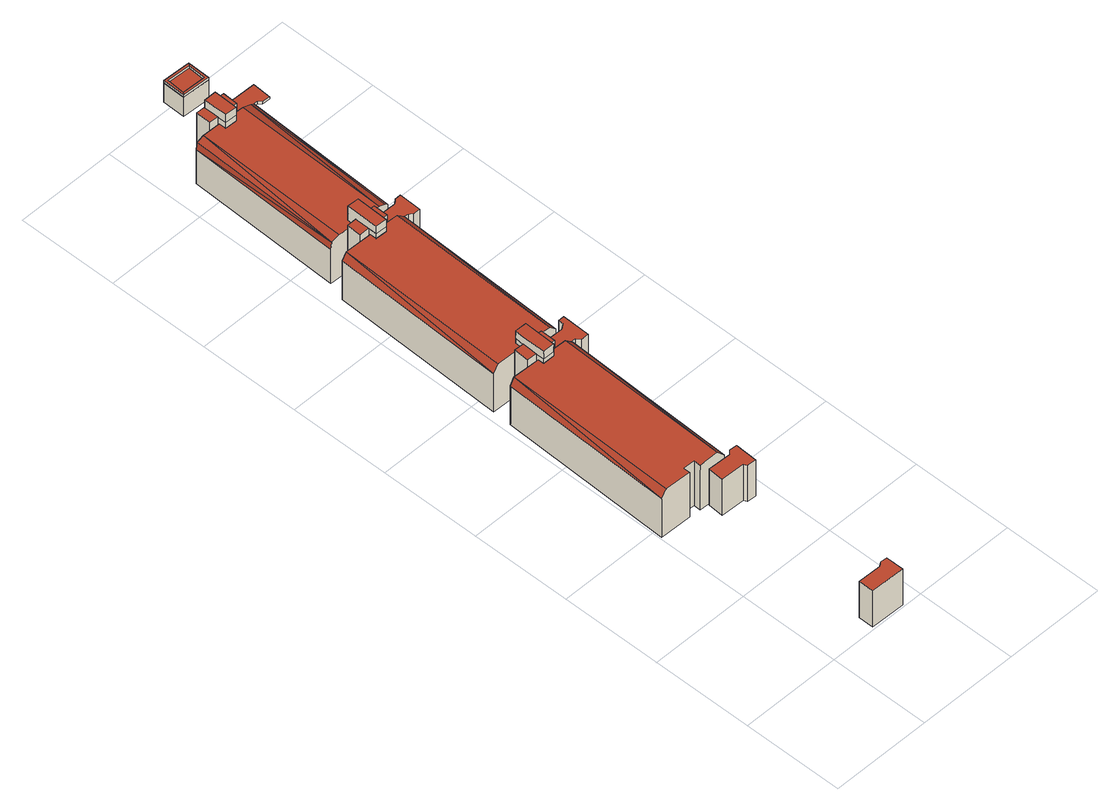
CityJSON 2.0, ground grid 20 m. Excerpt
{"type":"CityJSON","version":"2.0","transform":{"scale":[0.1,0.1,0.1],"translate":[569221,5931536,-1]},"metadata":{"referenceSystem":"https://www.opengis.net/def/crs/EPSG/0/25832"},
"CityObjects":{
"building1":{"type":"Building","attributes":{"Grundfläche 2D":"21.305093","Grundhöhe NN":"-0.001"},"geometry":[{"type":"Solid","lod":"3","boundaries":[[[[0,1,2,3,4,5]],[[2,1,6,7]],[[3,2,7,8]],[[4,3,8,9]],[[5,4,9,10]],[[0,5,10,11]],[[1,0,11,6]],[[10,9,8,7,6,11]]]],"semantics":{"surfaces":[{"type":"RoofSurface"},{"type":"WallSurface"},{"type":"GroundSurface"}],"values":[[0,1,1,1,1,1,1,2]]}}]},
"building2":{"type":"Building","attributes":{"Grundfläche 2D":"473.292154","Grundhöhe NN":"-0.001"},"geometry":[{"type":"Solid","lod":"3","boundaries":[[[[12,13,14]],[[13,15,14]],[[16,17,18,19,14,15,20,21,22,23,24,25]],[[26,25,24]],[[27,26,24]],[[12,14,19,28,29]],[[13,12,29,30]],[[20,15,13,30,31]],[[21,20,31,32]],[[22,21,32,33]],[[23,22,33,34]],[[27,24,23,34,35]],[[26,27,35,36]],[[16,25,26,36,37]],[[17,16,37,38]],[[18,17,38,39]],[[19,18,39,28]],[[30,29,28,39,38,37,36,35,34,33,32,31]]]],"semantics":{"surfaces":[{"type":"RoofSurface"},{"type":"WallSurface"},{"type":"GroundSurface"}],"values":[[0,0,0,0,0,1,1,1,1,1,1,1,1,1,1,1,1,2]]}}]},
"building3":{"type":"Building","attributes":{"Grundfläche 2D":"23.104701","Grundhöhe NN":"-0.001"},"geometry":[{"type":"Solid","lod":"3","boundaries":[[[[40,41,42,43,44,45,46,47]],[[43,42,48,49]],[[44,43,49,50]],[[45,44,50,51]],[[46,45,51,52]],[[47,46,52,53]],[[40,47,53,54]],[[41,40,54,55]],[[42,41,55,48]],[[55,54,53,52,51,50,49,48]]]],"semantics":{"surfaces":[{"type":"RoofSurface"},{"type":"WallSurface"},{"type":"GroundSurface"}],"values":[[0,1,1,1,1,1,1,1,1,2]]}}]},
"building4":{"type":"Building","attributes":{"Grundfläche 2D":"25.923923","Grundhöhe NN":"-0.001"},"geometry":[{"type":"Solid","lod":"3","boundaries":[[[[56,57,58,59,60,61,62]],[[63,64,65,66]],[[67,68,69,70]],[[58,71,72,67,70,73,60,59]],[[61,60,73,74]],[[62,61,74,75,63,66,76,57,56]],[[76,71,58,57]],[[64,63,77,78]],[[65,64,78,79]],[[66,65,79,80]],[[76,66,80,39]],[[71,76,39,38]],[[81,67,72,71,38,37]],[[68,67,81,82]],[[69,68,82,83]],[[70,69,83,84]],[[73,70,84,85]],[[74,73,85,86]],[[63,75,74,86,87,77]],[[77,87,86,85,84,83,82,81,37,38,39,80,79,78]]]],"semantics":{"surfaces":[{"type":"RoofSurface"},{"type":"WallSurface"},{"type":"GroundSurface"}],"values":[[0,0,0,1,1,1,1,1,1,1,1,1,1,1,1,1,1,1,1,2]]}}]},
"building5":{"type":"Building","attributes":{"Grundfläche 2D":"472.928890","Grundhöhe NN":"-0.001"},"geometry":[{"type":"Solid","lod":"3","boundaries":[[[[88,89,90]],[[89,91,90]],[[92,93,94,95,90,91,96,97,98,99,100,101]],[[102,101,100]],[[103,102,100]],[[88,90,95,104,105]],[[89,88,105,106]],[[96,91,89,106,87]],[[97,96,87,86]],[[98,97,86,85]],[[99,98,85,107]],[[103,100,99,107,108]],[[102,103,108,109]],[[92,101,102,109,110]],[[93,92,110,111]],[[94,93,111,112]],[[95,94,112,104]],[[106,105,104,112,111,110,109,108,107,85,86,87]]]],"semantics":{"surfaces":[{"type":"RoofSurface"},{"type":"WallSurface"},{"type":"GroundSurface"}],"values":[[0,0,0,0,0,1,1,1,1,1,1,1,1,1,1,1,1,2]]}}]},
"building6":{"type":"Building","attributes":{"Grundfläche 2D":"24.242689","Grundhöhe NN":"-0.001"},"geometry":[{"type":"Solid","lod":"3","boundaries":[[[[113,114,115,116,117,118,119,120,121]],[[115,114,83,82]],[[116,115,82,122]],[[117,116,122,123]],[[118,117,123,124]],[[119,118,124,125]],[[120,119,125,126]],[[121,120,126,127]],[[113,121,127,128]],[[114,113,128,83]],[[82,83,128,127,126,125,124,123,122]]]],"semantics":{"surfaces":[{"type":"RoofSurface"},{"type":"WallSurface"},{"type":"GroundSurface"}],"values":[[0,1,1,1,1,1,1,1,1,1,2]]}}]},
"building7":{"type":"Building","attributes":{"Grundfläche 2D":"25.571086","Grundhöhe NN":"-0.001"},"geometry":[{"type":"Solid","lod":"3","boundaries":[[[[129,130,131,132,133,134,135,136,137,138,139,140]],[[135,134,141,142]],[[136,135,142,143]],[[137,136,143,144]],[[138,137,144,145]],[[139,138,145,146]],[[140,139,146,147]],[[129,140,147,148]],[[130,129,148,149]],[[131,130,149,150]],[[132,131,150,112]],[[133,132,112,111]],[[134,133,111,141]],[[141,111,112,150,149,148,147,146,145,144,143,142]]]],"semantics":{"surfaces":[{"type":"RoofSurface"},{"type":"WallSurface"},{"type":"GroundSurface"}],"values":[[0,1,1,1,1,1,1,1,1,1,1,1,1,2]]}}]},
"building8":{"type":"Building","attributes":{"Grundfläche 2D":"25.571086","Grundhöhe NN":"-0.001"},"geometry":[{"type":"Solid","lod":"3","boundaries":[[[[151,152,153,154]],[[134,135,136,137]],[[140,129,130,131]],[[132,112,111,133,151,154]],[[133,111,141,134,137,144,145,138,152,151]],[[138,145,146,139,153,152]],[[139,146,147,140,131,150,112,132,154,153]],[[135,134,141,142]],[[136,135,142,143]],[[137,136,143,144]],[[129,140,147,148]],[[130,129,148,149]],[[131,130,149,150]],[[141,111,112,150,149,148,147,146,145,144,143,142]]]],"semantics":{"surfaces":[{"type":"RoofSurface"},{"type":"WallSurface"},{"type":"GroundSurface"}],"values":[[0,0,0,1,1,1,1,1,1,1,1,1,1,2]]}}]},
"building9":{"type":"Building","attributes":{"Grundfläche 2D":"386.892599","Grundhöhe NN":"-0.001"},"geometry":[{"type":"Solid","lod":"3","boundaries":[[[[155,156,157]],[[156,158,157]],[[159,160,161,162,157,158,163,164,165,166,167,168]],[[169,170,167]],[[170,168,167]],[[171,172,169]],[[172,170,169]],[[173,156,155]],[[174,156,173]],[[175,173,155,157,162,176,177]],[[174,173,175,178]],[[179,163,158,156,174,178,180]],[[164,163,179,146]],[[165,164,146,145]],[[166,165,145,181]],[[171,169,167,166,181,182]],[[172,171,182,183]],[[159,168,170,172,183,184]],[[160,159,184,185]],[[161,160,185,186]],[[162,161,186,176]],[[180,178,175,177,176,186,185,184,183,182,181,145,146,179]]]],"semantics":{"surfaces":[{"type":"RoofSurface"},{"type":"WallSurface"},{"type":"GroundSurface"}],"values":[[0,0,0,0,0,0,0,0,0,1,1,1,1,1,1,1,1,1,1,1,1,2]]}}]},
"building10":{"type":"Building","attributes":{"Grundfläche 2D":"22.215355","Grundhöhe NN":"-0.001"},"geometry":[{"type":"Solid","lod":"3","boundaries":[[[[187,188,189,190,191,192,193,194]],[[190,189,143,142]],[[191,190,142,195]],[[192,191,195,196]],[[193,192,196,197]],[[194,193,197,198]],[[187,194,198,199]],[[188,187,199,200]],[[189,188,200,143]],[[200,199,198,197,196,195,142,143]]]],"semantics":{"surfaces":[{"type":"RoofSurface"},{"type":"WallSurface"},{"type":"GroundSurface"}],"values":[[0,1,1,1,1,1,1,1,1,2]]}}]},
"building11":{"type":"Building","attributes":{"Grundfläche 2D":"21.931428","Grundhöhe NN":"-0.001"},"geometry":[{"type":"Solid","lod":"3","boundaries":[[[[201,202,203,204,205,206]],[[207,208,209,210,211,212,213,214]],[[207,214,215,216,204,203,202,201]],[[216,217,205,204]],[[217,209,208,206,205]],[[201,206,208,207]],[[186,216,215,214,218,176]],[[217,216,186,185]],[[209,217,185,219]],[[210,209,219,220]],[[211,210,220,221]],[[212,211,221,222]],[[213,212,222,223]],[[214,213,223,218]],[[176,218,223,222,221,220,219,185,186]]]],"semantics":{"surfaces":[{"type":"RoofSurface"},{"type":"WallSurface"},{"type":"GroundSurface"}],"values":[[0,0,1,1,1,1,1,1,1,1,1,1,1,1,2]]}}]},
"building12":{"type":"Building","attributes":{"Grundfläche 2D":"24.676961","Grundhöhe NN":"7.977"},"children":["building12-1","building12-2"],"geometry":[{"type":"Solid","lod":"3","boundaries":[[[[224,225,226,227]],[[227,226,228,229]],[[224,227,229,230]],[[225,224,230,231]],[[226,225,231,228]],[[230,229,228,231]]]],"semantics":{"surfaces":[{"type":"RoofSurface"},{"type":"WallSurface"},{"type":"GroundSurface"}],"values":[[0,1,1,1,1,2]]}}]},
"building12-1":{"type":"BuildingInstallation","parents":["building12"],"geometry":[{"type":"MultiSurface","lod":"3","boundaries":[[[232,233,234,235,236,237]],[[233,232,238,239]],[[234,233,239,240]],[[225,226,236,235]],[[226,227,237,236]]],"semantics":{"surfaces":[{"type":"RoofSurface"},{"type":"WallSurface"}],"values":[0,1,1,1,1]}}]},
"building12-2":{"type":"BuildingInstallation","parents":["building12"],"geometry":[{"type":"MultiSurface","lod":"3","boundaries":[[[234,241,232,237,242,235]],[[241,234,240,243]],[[232,241,243,238]],[[227,224,242,237]],[[224,225,235,242]]],"semantics":{"surfaces":[{"type":"RoofSurface"},{"type":"WallSurface"}],"values":[0,1,1,1,1]}}]},
"building13":{"type":"Building","attributes":{"Grundfläche 2D":"21.614552","Grundhöhe NN":"7.896"},"geometry":[{"type":"Solid","lod":"3","boundaries":[[[[244,245,246,247,248,249]],[[246,245,250,251]],[[247,246,251,252]],[[248,247,252,253]],[[249,248,253,254]],[[244,249,254,255]],[[245,244,255,250]],[[254,253,252,251,250,255]]]],"semantics":{"surfaces":[{"type":"RoofSurface"},{"type":"WallSurface"},{"type":"GroundSurface"}],"values":[[0,1,1,1,1,1,1,2]]}}]}
},
"vertices":[
[95,35,94],[95,5,94],[163,4,94],[163,39,94],[150,40,94],[142,34,94],[95,5,10],[163,4,10],[163,39,10],[150,40,10],[142,34,10],[95,35,10],
[16,729,99],[4,384,99],[24,729,114],[15,384,114],[101,726,114],[101,715,114],[78,715,114],[78,727,114],[67,382,114],[67,395,114],[90,394,114],[90,381,114],[129,380,114],[138,725,114],[154,724,99],[143,379,99],[78,727,10],[16,729,10],[4,384,10],[67,382,10],[67,395,10],[90,394,10],[90,381,10],[143,379,10],[154,724,10],[101,726,10],[101,715,10],[78,715,10],
[160,383,94],[153,376,94],[108,378,94],[106,347,94],[152,345,94],[156,339,94],[173,338,94],[175,382,94],[108,378,10],[106,347,10],[152,345,10],[156,339,10],[173,338,10],[175,382,10],[160,383,10],[153,376,10],
[79,761,142],[78,715,142],[101,715,142],[101,726,142],[103,778,142],[80,779,142],[79,765,142],[79,761,125],[60,762,125],[59,732,125],[78,731,125],[101,730,125],[119,730,125],[120,760,125],[102,761,125],[101,715,125],[101,726,125],[103,778,125],[80,779,125],[79,765,125],[78,715,125],[79,761,10],[60,762,10],[59,732,10],[78,731,10],[101,730,10],[119,730,10],[120,760,10],[102,761,10],[103,778,10],[80,779,10],[79,765,10],
[28,1112,99],[17,767,99],[37,1112,114],[28,767,114],[114,1110,114],[113,1096,114],[91,1097,114],[91,1110,114],[79,765,114],[80,779,114],[103,778,114],[102,765,114],[142,763,114],[151,1108,114],[167,1108,99],[156,763,99],[91,1110,10],[28,1112,10],[17,767,10],[102,765,10],[156,763,10],[167,1108,10],[114,1110,10],[113,1096,10],[91,1097,10],
[166,759,94],[120,760,94],[119,730,94],[166,729,94],[172,721,94],[187,721,94],[188,776,94],[176,776,94],[176,766,94],[166,729,10],[172,721,10],[187,721,10],[188,776,10],[176,776,10],[176,766,10],[166,759,10],
[73,1143,125],[72,1114,125],[91,1114,125],[91,1097,125],[113,1096,125],[114,1113,125],[133,1113,125],[133,1142,125],[115,1142,125],[115,1160,125],[92,1161,125],[92,1143,125],[114,1113,10],[133,1113,10],[133,1142,10],[115,1142,10],[115,1160,10],[92,1161,10],[92,1143,10],[73,1143,10],[72,1114,10],[91,1114,10],
[113,1096,142],[115,1160,142],[92,1161,142],[91,1097,142],
[52,1455,104],[42,1149,104],[66,1455,110],[59,1148,110],[125,1453,110],[125,1439,110],[102,1440,110],[102,1454,110],[92,1147,110],[92,1161,110],[115,1160,110],[115,1146,110],[148,1145,110],[154,1452,110],[162,1145,104],[172,1451,104],[168,1145,99],[179,1451,99],[50,1455,90],[40,1149,90],[50,1455,10],[102,1454,10],[52,1455,10],[40,1149,10],[92,1147,10],[42,1149,10],[115,1146,10],[168,1145,10],[179,1451,10],[125,1453,10],[125,1439,10],[102,1440,10],
[188,1148,94],[180,1141,94],[133,1142,94],[133,1113,94],[179,1111,94],[185,1104,94],[199,1104,94],[200,1148,94],[179,1111,10],[185,1104,10],[199,1104,10],[200,1148,10],[188,1148,10],[180,1141,10],
[102,1486,142],[102,1457,142],[102,1454,142],[102,1440,142],[125,1439,142],[126,1486,142],[102,1486,124],[126,1486,124],[125,1456,124],[144,1456,124],[145,1486,124],[85,1488,124],[84,1458,124],[102,1457,124],[102,1454,124],[102,1440,124],[125,1439,124],[102,1457,10],[125,1456,10],[144,1456,10],[145,1486,10],[85,1488,10],[84,1458,10],
[143,1517,135],[144,1562,135],[89,1564,135],[88,1519,135],[89,1564,90],[88,1519,90],[143,1517,90],[144,1562,90],
[92,1524,140],[94,1559,140],[140,1557,140],[144,1562,140],[89,1564,140],[88,1519,140],[92,1524,135],[94,1559,135],[140,1557,135],
[138,1522,140],[143,1517,140],[138,1522,135],
[145,1486,94],[144,1456,94],[190,1454,94],[196,1448,94],[211,1447,94],[213,1484,94],[144,1456,89],[190,1454,89],[196,1448,89],[211,1447,89],[213,1484,89],[145,1486,89]
]}
